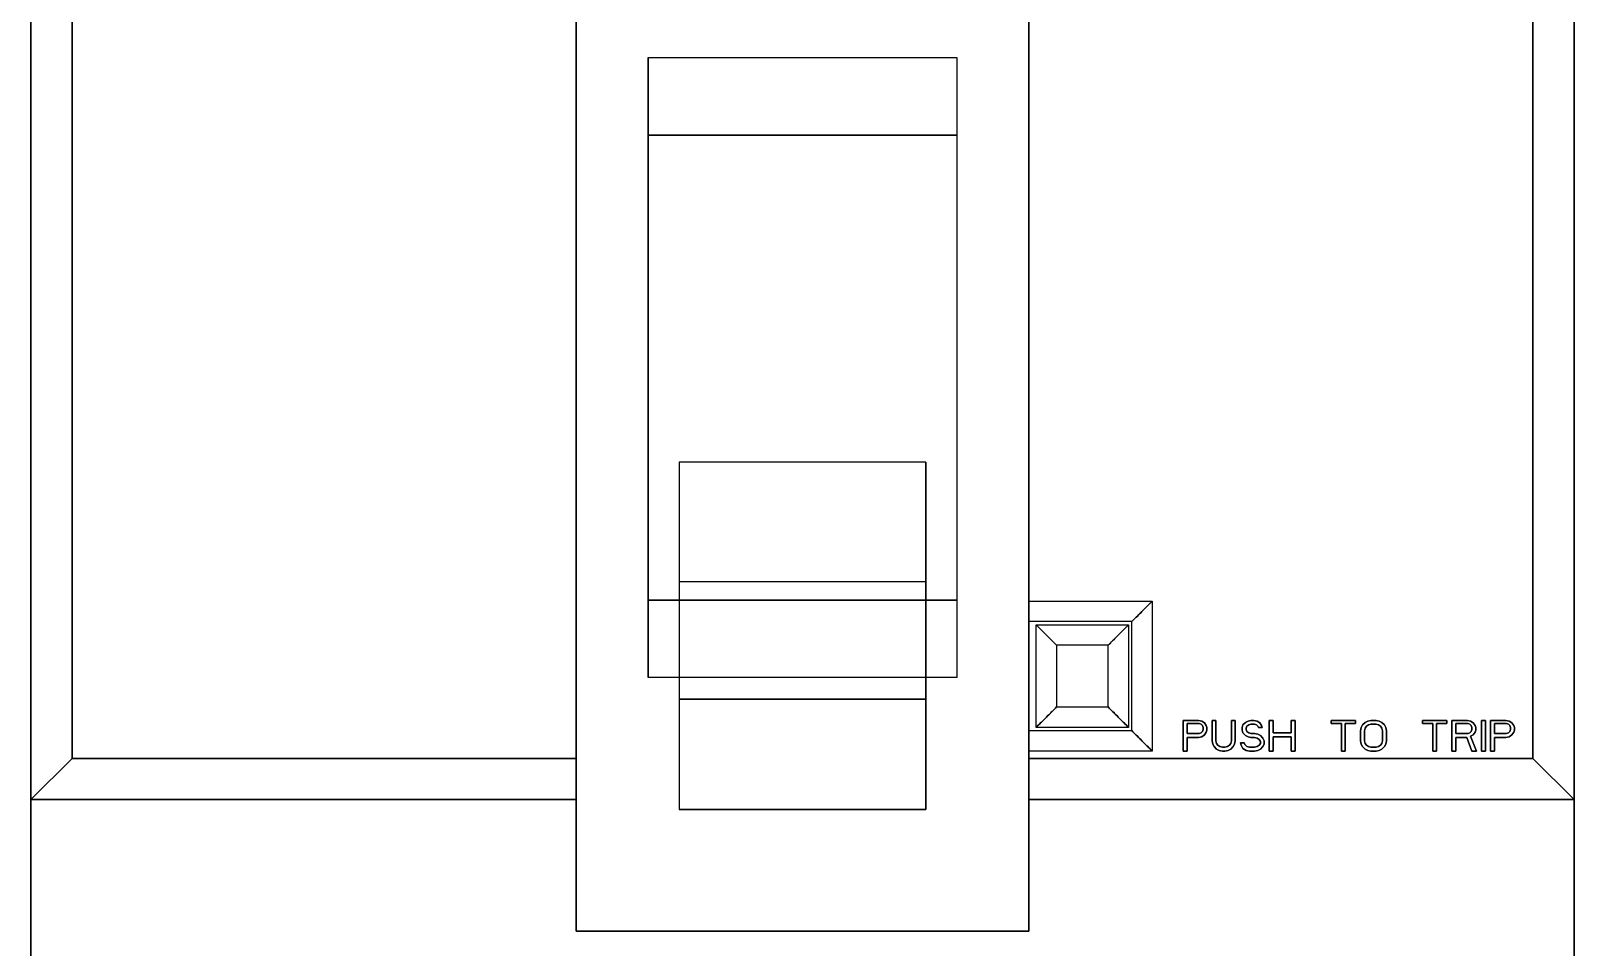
# Model space of a CAD drawing. Header units: inches. Extents: x 0 to 75, y 0 to 130.
# Drawn here: x 0 to 75, y 32.8 to 77.4 of the extents above; entities that cross this region are included whole.
import ezdxf

# ---------------------------------------------------------------- set-up
doc = ezdxf.new("R2010")
doc.units = ezdxf.units.IN

# ---------------------------------------------------------------- blocks, each defined once
blk = doc.blocks.new('ABN53c')
for p, q in [((18597.95, 21649.42), (18597.95, 21733.42)), ((18672.95, 21733.42), (18672.95, 21649.42)), ((18624.45, 21660.02), (18624.45, 21719.42)), ((18624.45, 21719.42), (18624.45, 21660.02)), ((18646.45, 21719.42), (18646.45, 21660.02)), ((18646.45, 21660.02), (18646.45, 21719.42)), ((18597.95, 21716.42), (18597.95, 21666.42)), ((18672.95, 21666.42), (18672.95, 21716.42)), ((18599.95, 21668.42), (18599.95, 21714.42)), ((18599.95, 21714.42), (18599.95, 21668.42)), ((18670.95, 21668.42), (18670.95, 21714.42)), ((18670.95, 21714.42), (18670.95, 21668.42)), ((18627.95, 21672.353), (18627.95, 21702.486)), ((18627.95, 21702.486), (18642.95, 21702.486)), ((18627.95, 21702.486), (18627.95, 21672.353)), ((18627.95, 21702.486), (18642.95, 21702.486)), ((18642.95, 21702.486), (18642.95, 21672.353)), ((18642.95, 21702.486), (18642.95, 21672.353)), ((18642.95, 21698.72), (18627.95, 21698.72)), ((18627.95, 21698.72), (18642.95, 21698.72)), ((18641.45, 21682.821), (18629.45, 21682.821)), ((18629.45, 21682.821), (18629.45, 21671.299)), ((18641.45, 21682.821), (18629.45, 21682.821)), ((18629.45, 21682.821), (18629.45, 21671.299)), ((18641.45, 21671.299), (18641.45, 21682.821)), ((18641.45, 21682.821), (18641.45, 21671.299)), ((18629.45, 21677.022), (18641.45, 21677.022)), ((18629.45, 21677.022), (18641.45, 21677.022)), ((18627.95, 21676.12), (18629.45, 21676.12)), ((18629.45, 21676.12), (18627.95, 21676.12)), ((18629.45, 21676.12), (18641.45, 21676.12)), ((18641.45, 21676.12), (18629.45, 21676.12)), ((18641.45, 21676.12), (18642.95, 21676.12)), ((18642.95, 21676.12), (18641.45, 21676.12)), ((18646.45, 21676.07), (18652.45, 21676.07)), ((18646.45, 21676.07), (18652.45, 21676.07)), ((18652.45, 21676.07), (18652.45, 21668.77)), ((18652.45, 21676.07), (18652.45, 21676.07)), ((18652.45, 21676.07), (18652.45, 21676.07)), ((18652.45, 21676.07), (18652.45, 21676.07)), ((18652.45, 21676.07), (18652.45, 21676.07)), ((18652.45, 21676.07), (18652.45, 21668.77)), ((18651.45, 21675.07), (18646.45, 21675.07)), ((18651.45, 21675.07), (18646.45, 21675.07)), ((18651.45, 21669.77), (18651.45, 21675.07)), ((18651.45, 21669.77), (18651.45, 21675.07)), ((18646.8, 21674.92), (18651.3, 21674.92)), ((18646.8, 21674.92), (18646.8, 21674.92)), ((18646.8, 21674.92), (18651.3, 21674.92)), ((18646.8, 21669.92), (18646.8, 21674.92)), ((18646.8, 21674.92), (18646.8, 21674.92)), ((18646.8, 21669.92), (18646.8, 21674.92)), ((18651.3, 21674.92), (18651.3, 21674.92)), ((18651.3, 21674.92), (18651.3, 21669.92)), ((18651.3, 21674.92), (18651.3, 21674.92)), ((18651.3, 21674.92), (18651.3, 21674.92)), ((18651.3, 21674.92), (18651.3, 21669.92)), ((18650.3, 21673.92), (18647.8, 21673.92)), ((18650.3, 21673.92), (18647.8, 21673.92)), ((18647.8, 21673.92), (18647.8, 21670.92)), ((18647.8, 21673.92), (18647.8, 21670.92)), ((18650.3, 21670.92), (18650.3, 21673.92)), ((18650.3, 21670.92), (18650.3, 21673.92)), ((18629.45, 21672.353), (18627.95, 21672.353)), ((18629.45, 21672.353), (18627.95, 21672.353)), ((18641.45, 21672.353), (18629.45, 21672.353)), ((18641.45, 21672.353), (18629.45, 21672.353)), ((18642.95, 21672.353), (18641.45, 21672.353)), ((18642.95, 21672.353), (18641.45, 21672.353)), ((18629.45, 21671.299), (18629.45, 21665.937)), ((18629.45, 21671.299), (18641.45, 21671.299)), ((18629.45, 21671.299), (18629.45, 21665.937)), ((18641.45, 21671.299), (18629.45, 21671.299)), ((18641.45, 21671.299), (18641.45, 21665.937)), ((18641.45, 21665.937), (18641.45, 21671.299)), ((18647.8, 21670.92), (18650.3, 21670.92)), ((18647.8, 21670.92), (18650.3, 21670.92)), ((18646.45, 21669.77), (18651.45, 21669.77)), ((18646.45, 21669.77), (18651.45, 21669.77)), ((18646.8, 21669.92), (18646.8, 21669.92)), ((18651.3, 21669.92), (18646.8, 21669.92)), ((18646.8, 21669.92), (18646.8, 21669.92)), ((18651.3, 21669.92), (18646.8, 21669.92)), ((18646.8, 21669.92), (18646.8, 21669.92)), ((18651.3, 21669.92), (18651.3, 21669.92)), ((18651.3, 21669.92), (18651.3, 21669.92)), ((18651.3, 21669.92), (18651.3, 21669.92)), ((18651.3, 21669.92), (18651.3, 21669.92)), ((18654.7, 21670.27), (18653.95, 21670.27)), ((18653.95, 21670.27), (18653.95, 21668.77)), ((18653.95, 21670.27), (18654.7, 21670.27)), ((18653.95, 21668.77), (18653.95, 21670.27)), ((18654.137, 21669.631), (18654.137, 21670.11)), ((18654.137, 21670.11), (18654.731, 21670.11)), ((18654.731, 21670.11), (18654.137, 21670.11)), ((18654.137, 21670.11), (18654.137, 21669.631)), ((18654.856, 21670.238), (18654.7, 21670.27)), ((18654.7, 21670.27), (18654.856, 21670.238)), ((18654.731, 21670.11), (18654.825, 21670.078)), ((18654.825, 21670.078), (18654.731, 21670.11)), ((18654.825, 21670.078), (18654.887, 21670.014)), ((18654.887, 21670.014), (18654.825, 21670.078)), ((18654.981, 21670.142), (18654.856, 21670.238)), ((18654.856, 21670.238), (18654.981, 21670.142)), ((18654.887, 21670.014), (18654.919, 21669.919)), ((18654.919, 21669.919), (18654.887, 21670.014)), ((18654.919, 21669.823), (18654.887, 21669.727)), ((18654.887, 21669.727), (18654.919, 21669.823)), ((18654.919, 21669.919), (18654.919, 21669.823)), ((18654.919, 21669.823), (18654.919, 21669.919)), ((18655.075, 21670.014), (18654.981, 21670.142)), ((18654.981, 21670.142), (18655.075, 21670.014)), ((18655.106, 21669.919), (18655.075, 21670.014)), ((18655.075, 21670.014), (18655.106, 21669.919)), ((18655.075, 21669.695), (18655.106, 21669.791)), ((18655.106, 21669.791), (18655.075, 21669.695)), ((18655.106, 21669.791), (18655.106, 21669.919)), ((18655.106, 21669.919), (18655.106, 21669.791)), ((18655.544, 21670.27), (18655.356, 21670.27)), ((18655.356, 21670.27), (18655.356, 21669.28)), ((18655.356, 21669.28), (18655.356, 21670.27)), ((18655.356, 21670.27), (18655.544, 21670.27)), ((18655.544, 21669.28), (18655.544, 21670.27)), ((18655.544, 21670.27), (18655.544, 21669.28)), ((18656.481, 21670.27), (18656.294, 21670.27)), ((18656.294, 21670.27), (18656.294, 21669.28)), ((18656.294, 21669.28), (18656.294, 21670.27)), ((18656.294, 21670.27), (18656.481, 21670.27)), ((18656.481, 21669.28), (18656.481, 21670.27)), ((18656.481, 21670.27), (18656.481, 21669.28)), ((18656.856, 21670.046), (18656.825, 21669.919)), ((18656.825, 21669.919), (18656.856, 21670.046)), ((18656.825, 21669.919), (18656.825, 21669.791)), ((18656.825, 21669.791), (18656.825, 21669.919)), ((18656.825, 21669.791), (18656.856, 21669.663)), ((18656.856, 21669.663), (18656.825, 21669.791)), ((18656.981, 21670.174), (18656.856, 21670.046)), ((18656.856, 21670.046), (18656.981, 21670.174)), ((18657.106, 21670.238), (18656.981, 21670.174)), ((18656.981, 21670.174), (18657.106, 21670.238)), ((18657.012, 21669.887), (18657.044, 21669.982)), ((18657.044, 21669.982), (18657.012, 21669.887)), ((18657.012, 21669.823), (18657.012, 21669.887)), ((18657.012, 21669.887), (18657.012, 21669.823)), ((18657.044, 21669.727), (18657.012, 21669.823)), ((18657.012, 21669.823), (18657.044, 21669.727)), ((18657.044, 21669.982), (18657.137, 21670.046)), ((18657.137, 21670.046), (18657.044, 21669.982)), ((18657.231, 21670.27), (18657.106, 21670.238)), ((18657.106, 21670.238), (18657.231, 21670.27)), ((18657.137, 21670.046), (18657.231, 21670.078)), ((18657.231, 21670.078), (18657.137, 21670.046)), ((18657.387, 21670.27), (18657.231, 21670.27)), ((18657.231, 21670.27), (18657.387, 21670.27)), ((18657.231, 21670.078), (18657.419, 21670.078)), ((18657.419, 21670.078), (18657.231, 21670.078)), ((18657.544, 21670.238), (18657.387, 21670.27)), ((18657.387, 21670.27), (18657.544, 21670.238)), ((18657.419, 21670.078), (18657.512, 21670.046)), ((18657.512, 21670.046), (18657.419, 21670.078)), ((18657.512, 21670.046), (18657.575, 21669.982)), ((18657.575, 21669.982), (18657.512, 21670.046)), ((18657.669, 21670.142), (18657.544, 21670.238)), ((18657.544, 21670.238), (18657.669, 21670.142)), ((18657.575, 21669.982), (18657.606, 21669.919)), ((18657.606, 21669.919), (18657.575, 21669.982)), ((18657.606, 21669.919), (18657.794, 21669.919)), ((18657.794, 21669.919), (18657.606, 21669.919)), ((18657.762, 21670.014), (18657.669, 21670.142)), ((18657.669, 21670.142), (18657.762, 21670.014)), ((18657.794, 21669.919), (18657.762, 21670.014)), ((18657.762, 21670.014), (18657.794, 21669.919)), ((18658.325, 21670.27), (18658.137, 21670.27)), ((18658.137, 21670.27), (18658.137, 21668.77)), ((18658.137, 21668.77), (18658.137, 21670.27)), ((18658.137, 21670.27), (18658.325, 21670.27)), ((18658.325, 21669.663), (18658.325, 21670.27)), ((18658.325, 21670.27), (18658.325, 21669.663)), ((18659.387, 21670.27), (18659.2, 21670.27)), ((18659.2, 21670.27), (18659.2, 21669.663)), ((18659.2, 21669.663), (18659.2, 21670.27)), ((18659.2, 21670.27), (18659.387, 21670.27)), ((18659.387, 21668.77), (18659.387, 21670.27)), ((18659.387, 21670.27), (18659.387, 21668.77)), ((18662.325, 21670.27), (18661.137, 21670.27)), ((18661.137, 21670.27), (18661.137, 21670.11)), ((18661.137, 21670.27), (18662.325, 21670.27)), ((18661.137, 21670.11), (18661.137, 21670.27)), ((18661.137, 21670.11), (18661.637, 21670.11)), ((18661.637, 21670.11), (18661.137, 21670.11)), ((18661.637, 21670.11), (18661.637, 21668.77)), ((18661.637, 21668.77), (18661.637, 21670.11)), ((18661.825, 21668.77), (18661.825, 21670.11)), ((18661.825, 21670.11), (18662.325, 21670.11)), ((18662.325, 21670.11), (18661.825, 21670.11)), ((18661.825, 21670.11), (18661.825, 21668.77)), ((18662.325, 21670.11), (18662.325, 21670.27)), ((18662.325, 21670.27), (18662.325, 21670.11)), ((18662.606, 21669.919), (18662.575, 21669.759)), ((18662.575, 21669.759), (18662.606, 21669.919)), ((18662.575, 21669.759), (18662.575, 21669.28)), ((18662.575, 21669.28), (18662.575, 21669.759)), ((18662.669, 21670.046), (18662.606, 21669.919)), ((18662.606, 21669.919), (18662.669, 21670.046)), ((18662.794, 21670.174), (18662.669, 21670.046)), ((18662.669, 21670.046), (18662.794, 21670.174)), ((18662.762, 21669.759), (18662.794, 21669.887)), ((18662.794, 21669.887), (18662.762, 21669.759)), ((18662.762, 21669.28), (18662.762, 21669.759)), ((18662.762, 21669.759), (18662.762, 21669.28)), ((18662.919, 21670.238), (18662.794, 21670.174)), ((18662.794, 21670.174), (18662.919, 21670.238)), ((18662.794, 21669.887), (18662.856, 21669.982)), ((18662.856, 21669.982), (18662.794, 21669.887)), ((18662.856, 21669.982), (18662.95, 21670.046)), ((18662.95, 21670.046), (18662.856, 21669.982)), ((18663.075, 21670.27), (18662.919, 21670.238)), ((18662.919, 21670.238), (18663.075, 21670.27)), ((18662.95, 21670.046), (18663.075, 21670.078)), ((18663.075, 21670.078), (18662.95, 21670.046)), ((18663.325, 21670.27), (18663.075, 21670.27)), ((18663.075, 21670.27), (18663.325, 21670.27)), ((18663.075, 21670.078), (18663.325, 21670.078)), ((18663.325, 21670.078), (18663.075, 21670.078)), ((18663.481, 21670.238), (18663.325, 21670.27)), ((18663.325, 21670.27), (18663.481, 21670.238)), ((18663.325, 21670.078), (18663.45, 21670.046)), ((18663.45, 21670.046), (18663.325, 21670.078)), ((18663.45, 21670.046), (18663.544, 21669.982)), ((18663.544, 21669.982), (18663.45, 21670.046)), ((18663.606, 21670.174), (18663.481, 21670.238)), ((18663.481, 21670.238), (18663.606, 21670.174)), ((18663.544, 21669.982), (18663.606, 21669.887)), ((18663.606, 21669.887), (18663.544, 21669.982)), ((18663.731, 21670.046), (18663.606, 21670.174)), ((18663.606, 21670.174), (18663.731, 21670.046)), ((18663.606, 21669.887), (18663.637, 21669.759)), ((18663.637, 21669.759), (18663.606, 21669.887)), ((18663.637, 21669.759), (18663.637, 21669.28)), ((18663.637, 21669.28), (18663.637, 21669.759)), ((18663.794, 21669.919), (18663.731, 21670.046)), ((18663.731, 21670.046), (18663.794, 21669.919)), ((18663.825, 21669.759), (18663.794, 21669.919)), ((18663.794, 21669.919), (18663.825, 21669.759)), ((18663.825, 21669.28), (18663.825, 21669.759)), ((18663.825, 21669.759), (18663.825, 21669.28)), ((18666.762, 21670.27), (18665.575, 21670.27)), ((18665.575, 21670.27), (18665.575, 21670.11)), ((18665.575, 21670.27), (18666.762, 21670.27)), ((18665.575, 21670.11), (18665.575, 21670.27)), ((18665.575, 21670.11), (18666.075, 21670.11)), ((18666.075, 21670.11), (18665.575, 21670.11)), ((18666.075, 21670.11), (18666.075, 21668.77)), ((18666.075, 21668.77), (18666.075, 21670.11)), ((18666.262, 21668.77), (18666.262, 21670.11)), ((18666.262, 21670.11), (18666.762, 21670.11)), ((18666.762, 21670.11), (18666.262, 21670.11)), ((18666.262, 21670.11), (18666.262, 21668.77)), ((18666.762, 21670.11), (18666.762, 21670.27)), ((18666.762, 21670.27), (18666.762, 21670.11)), ((18667.762, 21670.27), (18667.012, 21670.27)), ((18667.012, 21670.27), (18667.012, 21668.77)), ((18667.012, 21668.77), (18667.012, 21670.27)), ((18667.012, 21670.27), (18667.762, 21670.27)), ((18667.2, 21669.631), (18667.2, 21670.11)), ((18667.2, 21670.11), (18667.794, 21670.11)), ((18667.794, 21670.11), (18667.2, 21670.11)), ((18667.2, 21670.11), (18667.2, 21669.631)), ((18667.919, 21670.238), (18667.762, 21670.27)), ((18667.762, 21670.27), (18667.919, 21670.238)), ((18667.794, 21670.11), (18667.887, 21670.078)), ((18667.887, 21670.078), (18667.794, 21670.11)), ((18667.887, 21670.078), (18667.95, 21670.014)), ((18667.95, 21670.014), (18667.887, 21670.078)), ((18668.044, 21670.142), (18667.919, 21670.238)), ((18667.919, 21670.238), (18668.044, 21670.142)), ((18667.95, 21670.014), (18667.981, 21669.919)), ((18667.981, 21669.919), (18667.95, 21670.014)), ((18667.981, 21669.823), (18667.95, 21669.727)), ((18667.95, 21669.727), (18667.981, 21669.823)), ((18667.981, 21669.919), (18667.981, 21669.823)), ((18667.981, 21669.823), (18667.981, 21669.919)), ((18668.137, 21670.014), (18668.044, 21670.142)), ((18668.044, 21670.142), (18668.137, 21670.014)), ((18668.169, 21669.919), (18668.137, 21670.014)), ((18668.137, 21670.014), (18668.169, 21669.919)), ((18668.137, 21669.695), (18668.169, 21669.791)), ((18668.169, 21669.791), (18668.137, 21669.695)), ((18668.169, 21669.791), (18668.169, 21669.919)), ((18668.169, 21669.919), (18668.169, 21669.791)), ((18668.637, 21670.27), (18668.45, 21670.27)), ((18668.45, 21670.27), (18668.45, 21668.77)), ((18668.45, 21668.77), (18668.45, 21670.27)), ((18668.45, 21670.27), (18668.637, 21670.27)), ((18668.637, 21668.77), (18668.637, 21670.27)), ((18668.637, 21670.27), (18668.637, 21668.77)), ((18669.637, 21670.27), (18668.887, 21670.27)), ((18668.887, 21670.27), (18668.887, 21668.77)), ((18668.887, 21668.77), (18668.887, 21670.27)), ((18668.887, 21670.27), (18669.637, 21670.27)), ((18669.075, 21669.631), (18669.075, 21670.11)), ((18669.075, 21670.11), (18669.669, 21670.11)), ((18669.669, 21670.11), (18669.075, 21670.11)), ((18669.075, 21670.11), (18669.075, 21669.631)), ((18669.794, 21670.238), (18669.637, 21670.27)), ((18669.637, 21670.27), (18669.794, 21670.238)), ((18669.669, 21670.11), (18669.762, 21670.078)), ((18669.762, 21670.078), (18669.669, 21670.11)), ((18669.762, 21670.078), (18669.825, 21670.014)), ((18669.825, 21670.014), (18669.762, 21670.078)), ((18669.919, 21670.142), (18669.794, 21670.238)), ((18669.794, 21670.238), (18669.919, 21670.142)), ((18669.825, 21670.014), (18669.856, 21669.919)), ((18669.856, 21669.919), (18669.825, 21670.014)), ((18669.856, 21669.823), (18669.825, 21669.727)), ((18669.825, 21669.727), (18669.856, 21669.823)), ((18669.856, 21669.919), (18669.856, 21669.823)), ((18669.856, 21669.823), (18669.856, 21669.919)), ((18670.012, 21670.014), (18669.919, 21670.142)), ((18669.919, 21670.142), (18670.012, 21670.014)), ((18670.044, 21669.919), (18670.012, 21670.014)), ((18670.012, 21670.014), (18670.044, 21669.919)), ((18670.012, 21669.695), (18670.044, 21669.791)), ((18670.044, 21669.791), (18670.012, 21669.695)), ((18670.044, 21669.791), (18670.044, 21669.919)), ((18670.044, 21669.919), (18670.044, 21669.791)), ((18654.731, 21669.631), (18654.137, 21669.631)), ((18654.137, 21669.631), (18654.731, 21669.631)), ((18654.137, 21668.77), (18654.137, 21669.44)), ((18654.137, 21669.44), (18654.7, 21669.44)), ((18654.137, 21669.44), (18654.137, 21668.77)), ((18654.7, 21669.44), (18654.137, 21669.44)), ((18654.7, 21669.44), (18654.856, 21669.472)), ((18654.856, 21669.472), (18654.7, 21669.44)), ((18654.825, 21669.663), (18654.731, 21669.631)), ((18654.731, 21669.631), (18654.825, 21669.663)), ((18654.887, 21669.727), (18654.825, 21669.663)), ((18654.825, 21669.663), (18654.887, 21669.727)), ((18654.856, 21669.472), (18654.981, 21669.568)), ((18654.981, 21669.568), (18654.856, 21669.472)), ((18654.981, 21669.568), (18655.075, 21669.695)), ((18655.075, 21669.695), (18654.981, 21669.568)), ((18655.356, 21669.28), (18655.387, 21669.121)), ((18655.387, 21669.121), (18655.356, 21669.28)), ((18655.387, 21669.121), (18655.45, 21668.993)), ((18655.45, 21668.993), (18655.387, 21669.121)), ((18655.575, 21669.153), (18655.544, 21669.28)), ((18655.544, 21669.28), (18655.575, 21669.153)), ((18655.637, 21669.057), (18655.575, 21669.153)), ((18655.575, 21669.153), (18655.637, 21669.057)), ((18655.731, 21668.993), (18655.637, 21669.057)), ((18655.637, 21669.057), (18655.731, 21668.993)), ((18656.2, 21669.057), (18656.106, 21668.993)), ((18656.106, 21668.993), (18656.2, 21669.057)), ((18656.262, 21669.153), (18656.2, 21669.057)), ((18656.2, 21669.057), (18656.262, 21669.153)), ((18656.294, 21669.28), (18656.262, 21669.153)), ((18656.262, 21669.153), (18656.294, 21669.28)), ((18656.387, 21668.993), (18656.45, 21669.121)), ((18656.45, 21669.121), (18656.387, 21668.993)), ((18656.45, 21669.121), (18656.481, 21669.28)), ((18656.481, 21669.28), (18656.45, 21669.121)), ((18656.919, 21669.185), (18656.731, 21669.185)), ((18656.731, 21669.185), (18656.762, 21669.057)), ((18656.762, 21669.057), (18656.731, 21669.185)), ((18656.731, 21669.185), (18656.919, 21669.185)), ((18656.762, 21669.057), (18656.856, 21668.897)), ((18656.856, 21668.897), (18656.762, 21669.057)), ((18656.856, 21669.663), (18656.981, 21669.536)), ((18656.981, 21669.536), (18656.856, 21669.663)), ((18656.95, 21669.089), (18656.919, 21669.185)), ((18656.919, 21669.185), (18656.95, 21669.089)), ((18657.044, 21668.993), (18656.95, 21669.089)), ((18656.95, 21669.089), (18657.044, 21668.993)), ((18656.981, 21669.536), (18657.106, 21669.472)), ((18657.106, 21669.472), (18656.981, 21669.536)), ((18657.137, 21669.663), (18657.044, 21669.727)), ((18657.044, 21669.727), (18657.137, 21669.663)), ((18657.106, 21669.472), (18657.231, 21669.44)), ((18657.231, 21669.44), (18657.106, 21669.472)), ((18657.231, 21669.631), (18657.137, 21669.663)), ((18657.137, 21669.663), (18657.231, 21669.631)), ((18657.419, 21669.631), (18657.231, 21669.631)), ((18657.231, 21669.631), (18657.419, 21669.631)), ((18657.231, 21669.44), (18657.419, 21669.44)), ((18657.419, 21669.44), (18657.231, 21669.44)), ((18657.575, 21669.599), (18657.419, 21669.631)), ((18657.419, 21669.631), (18657.575, 21669.599)), ((18657.419, 21669.44), (18657.544, 21669.408)), ((18657.544, 21669.408), (18657.419, 21669.44)), ((18657.544, 21669.408), (18657.637, 21669.344)), ((18657.637, 21669.344), (18657.544, 21669.408)), ((18657.637, 21669.057), (18657.544, 21668.993)), ((18657.544, 21668.993), (18657.637, 21669.057)), ((18657.7, 21669.536), (18657.575, 21669.599)), ((18657.575, 21669.599), (18657.7, 21669.536)), ((18657.637, 21669.344), (18657.7, 21669.248)), ((18657.7, 21669.248), (18657.637, 21669.344)), ((18657.7, 21669.153), (18657.637, 21669.057)), ((18657.637, 21669.057), (18657.7, 21669.153)), ((18657.825, 21669.408), (18657.7, 21669.536)), ((18657.7, 21669.536), (18657.825, 21669.408)), ((18657.7, 21669.248), (18657.7, 21669.153)), ((18657.7, 21669.153), (18657.7, 21669.248)), ((18657.887, 21669.28), (18657.825, 21669.408)), ((18657.825, 21669.408), (18657.887, 21669.28)), ((18657.825, 21668.993), (18657.887, 21669.121)), ((18657.887, 21669.121), (18657.825, 21668.993)), ((18657.887, 21669.121), (18657.887, 21669.28)), ((18657.887, 21669.28), (18657.887, 21669.121)), ((18659.2, 21669.663), (18658.325, 21669.663)), ((18658.325, 21669.663), (18659.2, 21669.663)), ((18658.325, 21668.77), (18658.325, 21669.472)), ((18658.325, 21669.472), (18659.2, 21669.472)), ((18658.325, 21669.472), (18658.325, 21668.77)), ((18659.2, 21669.472), (18658.325, 21669.472)), ((18659.2, 21669.472), (18659.2, 21668.77)), ((18659.2, 21668.77), (18659.2, 21669.472)), ((18662.575, 21669.28), (18662.606, 21669.121)), ((18662.606, 21669.121), (18662.575, 21669.28)), ((18662.606, 21669.121), (18662.669, 21668.993)), ((18662.669, 21668.993), (18662.606, 21669.121)), ((18662.794, 21669.153), (18662.762, 21669.28)), ((18662.762, 21669.28), (18662.794, 21669.153)), ((18662.856, 21669.057), (18662.794, 21669.153)), ((18662.794, 21669.153), (18662.856, 21669.057)), ((18662.95, 21668.993), (18662.856, 21669.057)), ((18662.856, 21669.057), (18662.95, 21668.993)), ((18663.544, 21669.057), (18663.45, 21668.993)), ((18663.45, 21668.993), (18663.544, 21669.057)), ((18663.606, 21669.153), (18663.544, 21669.057)), ((18663.544, 21669.057), (18663.606, 21669.153)), ((18663.637, 21669.28), (18663.606, 21669.153)), ((18663.606, 21669.153), (18663.637, 21669.28)), ((18663.731, 21668.993), (18663.794, 21669.121)), ((18663.794, 21669.121), (18663.731, 21668.993)), ((18663.794, 21669.121), (18663.825, 21669.28)), ((18663.825, 21669.28), (18663.794, 21669.121)), ((18667.794, 21669.631), (18667.2, 21669.631)), ((18667.2, 21669.631), (18667.794, 21669.631)), ((18667.2, 21669.44), (18667.731, 21669.44)), ((18667.2, 21668.77), (18667.2, 21669.44)), ((18667.731, 21669.44), (18667.2, 21669.44)), ((18667.2, 21669.44), (18667.2, 21668.77)), ((18667.731, 21669.44), (18667.981, 21668.77)), ((18667.981, 21668.77), (18667.731, 21669.44)), ((18667.887, 21669.663), (18667.794, 21669.631)), ((18667.794, 21669.631), (18667.887, 21669.663)), ((18667.95, 21669.727), (18667.887, 21669.663)), ((18667.887, 21669.663), (18667.95, 21669.727)), ((18667.919, 21669.504), (18668.044, 21669.568)), ((18668.044, 21669.568), (18667.919, 21669.504)), ((18668.2, 21668.77), (18667.919, 21669.504)), ((18667.919, 21669.504), (18668.2, 21668.77)), ((18668.044, 21669.568), (18668.137, 21669.695)), ((18668.137, 21669.695), (18668.044, 21669.568)), ((18669.669, 21669.631), (18669.075, 21669.631)), ((18669.075, 21669.631), (18669.669, 21669.631)), ((18669.075, 21668.77), (18669.075, 21669.44)), ((18669.075, 21669.44), (18669.637, 21669.44)), ((18669.637, 21669.44), (18669.075, 21669.44)), ((18669.075, 21669.44), (18669.075, 21668.77)), ((18669.637, 21669.44), (18669.794, 21669.472)), ((18669.794, 21669.472), (18669.637, 21669.44)), ((18669.762, 21669.663), (18669.669, 21669.631)), ((18669.669, 21669.631), (18669.762, 21669.663)), ((18669.825, 21669.727), (18669.762, 21669.663)), ((18669.762, 21669.663), (18669.825, 21669.727)), ((18669.794, 21669.472), (18669.919, 21669.568)), ((18669.919, 21669.568), (18669.794, 21669.472)), ((18669.919, 21669.568), (18670.012, 21669.695)), ((18670.012, 21669.695), (18669.919, 21669.568)), ((18597.95, 21666.42), (18599.95, 21668.42)), ((18599.95, 21668.42), (18597.95, 21666.42)), ((18599.95, 21668.42), (18624.45, 21668.42)), ((18624.45, 21668.42), (18599.95, 21668.42)), ((18652.45, 21668.77), (18646.45, 21668.77)), ((18652.45, 21668.77), (18646.45, 21668.77)), ((18646.45, 21668.42), (18670.95, 21668.42)), ((18670.95, 21668.42), (18646.45, 21668.42)), ((18652.45, 21668.77), (18652.45, 21668.77)), ((18652.45, 21668.77), (18652.45, 21668.77)), ((18652.45, 21668.77), (18652.45, 21668.77)), ((18652.45, 21668.77), (18652.45, 21668.77)), ((18653.95, 21668.77), (18654.137, 21668.77)), ((18654.137, 21668.77), (18653.95, 21668.77)), ((18655.45, 21668.993), (18655.575, 21668.865)), ((18655.575, 21668.865), (18655.45, 21668.993)), ((18655.575, 21668.865), (18655.7, 21668.802)), ((18655.7, 21668.802), (18655.575, 21668.865)), ((18655.7, 21668.802), (18655.856, 21668.77)), ((18655.856, 21668.77), (18655.7, 21668.802)), ((18655.856, 21668.961), (18655.731, 21668.993)), ((18655.731, 21668.993), (18655.856, 21668.961)), ((18655.981, 21668.961), (18655.856, 21668.961)), ((18655.856, 21668.961), (18655.981, 21668.961)), ((18655.856, 21668.77), (18655.981, 21668.77)), ((18655.981, 21668.77), (18655.856, 21668.77)), ((18656.106, 21668.993), (18655.981, 21668.961)), ((18655.981, 21668.961), (18656.106, 21668.993)), ((18655.981, 21668.77), (18656.137, 21668.802)), ((18656.137, 21668.802), (18655.981, 21668.77)), ((18656.137, 21668.802), (18656.262, 21668.865)), ((18656.262, 21668.865), (18656.137, 21668.802)), ((18656.262, 21668.865), (18656.387, 21668.993)), ((18656.387, 21668.993), (18656.262, 21668.865)), ((18656.856, 21668.897), (18657.012, 21668.802)), ((18657.012, 21668.802), (18656.856, 21668.897)), ((18657.012, 21668.802), (18657.169, 21668.77)), ((18657.169, 21668.77), (18657.012, 21668.802)), ((18657.169, 21668.961), (18657.044, 21668.993)), ((18657.044, 21668.993), (18657.169, 21668.961)), ((18657.419, 21668.961), (18657.169, 21668.961)), ((18657.169, 21668.961), (18657.419, 21668.961)), ((18657.169, 21668.77), (18657.419, 21668.77)), ((18657.419, 21668.77), (18657.169, 21668.77)), ((18657.544, 21668.993), (18657.419, 21668.961)), ((18657.419, 21668.961), (18657.544, 21668.993)), ((18657.419, 21668.77), (18657.575, 21668.802)), ((18657.575, 21668.802), (18657.419, 21668.77)), ((18657.575, 21668.802), (18657.7, 21668.865)), ((18657.7, 21668.865), (18657.575, 21668.802)), ((18657.7, 21668.865), (18657.825, 21668.993)), ((18657.825, 21668.993), (18657.7, 21668.865)), ((18658.137, 21668.77), (18658.325, 21668.77)), ((18658.325, 21668.77), (18658.137, 21668.77)), ((18659.2, 21668.77), (18659.387, 21668.77)), ((18659.387, 21668.77), (18659.2, 21668.77)), ((18661.637, 21668.77), (18661.825, 21668.77)), ((18661.825, 21668.77), (18661.637, 21668.77)), ((18662.669, 21668.993), (18662.794, 21668.865)), ((18662.794, 21668.865), (18662.669, 21668.993)), ((18662.794, 21668.865), (18662.919, 21668.802)), ((18662.919, 21668.802), (18662.794, 21668.865)), ((18662.919, 21668.802), (18663.075, 21668.77)), ((18663.075, 21668.77), (18662.919, 21668.802)), ((18663.075, 21668.961), (18662.95, 21668.993)), ((18662.95, 21668.993), (18663.075, 21668.961)), ((18663.325, 21668.961), (18663.075, 21668.961)), ((18663.075, 21668.961), (18663.325, 21668.961)), ((18663.075, 21668.77), (18663.325, 21668.77)), ((18663.325, 21668.77), (18663.075, 21668.77)), ((18663.45, 21668.993), (18663.325, 21668.961)), ((18663.325, 21668.961), (18663.45, 21668.993)), ((18663.325, 21668.77), (18663.481, 21668.802)), ((18663.481, 21668.802), (18663.325, 21668.77)), ((18663.481, 21668.802), (18663.606, 21668.865)), ((18663.606, 21668.865), (18663.481, 21668.802)), ((18663.606, 21668.865), (18663.731, 21668.993)), ((18663.731, 21668.993), (18663.606, 21668.865)), ((18666.075, 21668.77), (18666.262, 21668.77)), ((18666.262, 21668.77), (18666.075, 21668.77)), ((18667.012, 21668.77), (18667.2, 21668.77)), ((18667.2, 21668.77), (18667.012, 21668.77)), ((18667.981, 21668.77), (18668.2, 21668.77)), ((18668.2, 21668.77), (18667.981, 21668.77)), ((18668.45, 21668.77), (18668.637, 21668.77)), ((18668.637, 21668.77), (18668.45, 21668.77)), ((18668.887, 21668.77), (18669.075, 21668.77)), ((18669.075, 21668.77), (18668.887, 21668.77)), ((18672.95, 21666.42), (18670.95, 21668.42)), ((18670.95, 21668.42), (18672.95, 21666.42)), ((18624.45, 21666.42), (18597.95, 21666.42)), ((18597.95, 21666.42), (18597.95, 21649.42)), ((18597.95, 21666.42), (18624.45, 21666.42)), ((18672.95, 21666.42), (18646.45, 21666.42)), ((18646.45, 21666.42), (18672.95, 21666.42)), ((18672.95, 21649.42), (18672.95, 21666.42)), ((18641.45, 21665.937), (18629.45, 21665.937)), ((18629.45, 21665.937), (18641.45, 21665.937)), ((18646.45, 21660.02), (18624.45, 21660.02)), ((18624.45, 21660.02), (18646.45, 21660.02))]:
    blk.add_line(p, q)
for points, knots in [([(18652.45, 21676.07), (18652.451, 21676.07), (18652.374, 21675.994), (18652.267, 21675.887), (18652.214, 21675.834), (18652.154, 21675.774), (18652.09, 21675.71), (18652.025, 21675.645), (18651.956, 21675.576), (18651.885, 21675.505), (18651.814, 21675.434), (18651.741, 21675.361), (18651.667, 21675.287), (18651.595, 21675.215), (18651.522, 21675.143), (18651.45, 21675.07)], [0, 0, 0, 0, 0.3386829, 0.3386829, 0.3386829, 0.5042393, 0.5042393, 0.5042393, 0.6712076, 0.6712076, 0.6712076, 0.8379441, 0.8379441, 0.8379441, 1, 1, 1, 1]), ([(18651.45, 21675.07), (18651.523, 21675.142), (18651.595, 21675.215), (18651.667, 21675.287), (18651.741, 21675.361), (18651.814, 21675.434), (18651.885, 21675.505), (18651.956, 21675.576), (18652.025, 21675.645), (18652.09, 21675.71), (18652.154, 21675.774), (18652.214, 21675.834), (18652.267, 21675.887), (18652.319, 21675.939), (18652.365, 21675.984), (18652.397, 21676.017), (18652.431, 21676.051), (18652.45, 21676.07), (18652.45, 21676.07)], [0, 0, 0, 0, 0.162056, 0.162056, 0.162056, 0.328792, 0.328792, 0.328792, 0.495761, 0.495761, 0.495761, 0.661317, 0.661317, 0.661317, 0.826884, 0.826884, 0.826884, 1, 1, 1, 1]), ([(18647.8, 21673.92), (18647.652, 21674.067), (18647.504, 21674.215), (18647.364, 21674.355), (18647.293, 21674.426), (18647.225, 21674.495), (18647.16, 21674.56), (18647.096, 21674.624), (18647.036, 21674.684), (18646.983, 21674.737), (18646.875, 21674.844), (18646.799, 21674.92), (18646.8, 21674.92)], [0, 0, 0, 0, 0.328792, 0.328792, 0.328792, 0.495761, 0.495761, 0.495761, 0.661317, 0.661317, 0.661317, 1, 1, 1, 1]), ([(18646.8, 21674.92), (18646.8, 21674.921), (18646.875, 21674.844), (18646.983, 21674.737), (18647.036, 21674.684), (18647.096, 21674.624), (18647.16, 21674.56), (18647.224, 21674.495), (18647.293, 21674.426), (18647.364, 21674.355), (18647.435, 21674.284), (18647.508, 21674.211), (18647.582, 21674.137), (18647.654, 21674.065), (18647.727, 21673.992), (18647.8, 21673.92)], [0, 0, 0, 0, 0.3386829, 0.3386829, 0.3386829, 0.5042393, 0.5042393, 0.5042393, 0.6712076, 0.6712076, 0.6712076, 0.8379441, 0.8379441, 0.8379441, 1, 1, 1, 1]), ([(18651.3, 21674.92), (18651.301, 21674.92), (18651.224, 21674.844), (18651.117, 21674.737), (18651.064, 21674.684), (18651.004, 21674.624), (18650.94, 21674.56), (18650.875, 21674.495), (18650.806, 21674.426), (18650.735, 21674.355), (18650.664, 21674.284), (18650.591, 21674.211), (18650.517, 21674.137), (18650.445, 21674.065), (18650.372, 21673.993), (18650.3, 21673.92)], [0, 0, 0, 0, 0.3386829, 0.3386829, 0.3386829, 0.5042393, 0.5042393, 0.5042393, 0.6712076, 0.6712076, 0.6712076, 0.8379441, 0.8379441, 0.8379441, 1, 1, 1, 1]), ([(18650.3, 21673.92), (18650.448, 21674.067), (18650.595, 21674.215), (18650.735, 21674.355), (18650.806, 21674.426), (18650.875, 21674.495), (18650.94, 21674.56), (18651.004, 21674.624), (18651.064, 21674.684), (18651.117, 21674.737), (18651.169, 21674.789), (18651.215, 21674.834), (18651.247, 21674.867), (18651.281, 21674.901), (18651.3, 21674.92), (18651.3, 21674.92)], [0, 0, 0, 0, 0.328792, 0.328792, 0.328792, 0.495761, 0.495761, 0.495761, 0.661317, 0.661317, 0.661317, 0.826884, 0.826884, 0.826884, 1, 1, 1, 1]), ([(18646.8, 21669.92), (18646.799, 21669.92), (18646.875, 21669.995), (18646.983, 21670.103), (18647.036, 21670.156), (18647.096, 21670.216), (18647.16, 21670.28), (18647.225, 21670.344), (18647.293, 21670.413), (18647.364, 21670.484), (18647.435, 21670.555), (18647.508, 21670.628), (18647.582, 21670.702), (18647.654, 21670.774), (18647.727, 21670.847), (18647.8, 21670.92)], [0, 0, 0, 0, 0.3386829, 0.3386829, 0.3386829, 0.5042393, 0.5042393, 0.5042393, 0.6712076, 0.6712076, 0.6712076, 0.8379441, 0.8379441, 0.8379441, 1, 1, 1, 1]), ([(18647.8, 21670.92), (18647.652, 21670.772), (18647.504, 21670.624), (18647.364, 21670.484), (18647.293, 21670.413), (18647.224, 21670.344), (18647.16, 21670.28), (18647.096, 21670.216), (18647.036, 21670.155), (18646.983, 21670.103), (18646.93, 21670.05), (18646.885, 21670.005), (18646.853, 21669.973), (18646.819, 21669.939), (18646.8, 21669.919), (18646.8, 21669.92)], [0, 0, 0, 0, 0.328792, 0.328792, 0.328792, 0.495761, 0.495761, 0.495761, 0.661317, 0.661317, 0.661317, 0.826884, 0.826884, 0.826884, 1, 1, 1, 1]), ([(18651.3, 21669.92), (18651.3, 21669.919), (18651.225, 21669.995), (18651.117, 21670.103), (18651.064, 21670.155), (18651.004, 21670.216), (18650.94, 21670.28), (18650.875, 21670.344), (18650.806, 21670.413), (18650.735, 21670.484), (18650.664, 21670.555), (18650.591, 21670.628), (18650.517, 21670.702), (18650.445, 21670.774), (18650.373, 21670.847), (18650.3, 21670.92)], [0, 0, 0, 0, 0.3386829, 0.3386829, 0.3386829, 0.5042393, 0.5042393, 0.5042393, 0.6712076, 0.6712076, 0.6712076, 0.8379441, 0.8379441, 0.8379441, 1, 1, 1, 1]), ([(18650.3, 21670.92), (18650.372, 21670.847), (18650.445, 21670.774), (18650.517, 21670.702), (18650.591, 21670.628), (18650.664, 21670.555), (18650.735, 21670.484), (18650.806, 21670.413), (18650.875, 21670.344), (18650.94, 21670.28), (18651.004, 21670.216), (18651.064, 21670.156), (18651.117, 21670.103), (18651.224, 21669.995), (18651.301, 21669.92), (18651.3, 21669.92)], [0, 0, 0, 0, 0.162056, 0.162056, 0.162056, 0.328792, 0.328792, 0.328792, 0.495761, 0.495761, 0.495761, 0.661317, 0.661317, 0.661317, 1, 1, 1, 1]), ([(18652.45, 21668.77), (18652.45, 21668.769), (18652.375, 21668.845), (18652.267, 21668.953), (18652.214, 21669.005), (18652.154, 21669.066), (18652.09, 21669.13), (18652.025, 21669.194), (18651.956, 21669.263), (18651.885, 21669.334), (18651.814, 21669.405), (18651.741, 21669.478), (18651.667, 21669.552), (18651.595, 21669.624), (18651.523, 21669.697), (18651.45, 21669.77)], [0, 0, 0, 0, 0.3386829, 0.3386829, 0.3386829, 0.5042393, 0.5042393, 0.5042393, 0.6712076, 0.6712076, 0.6712076, 0.8379441, 0.8379441, 0.8379441, 1, 1, 1, 1]), ([(18651.45, 21669.77), (18651.522, 21669.697), (18651.595, 21669.624), (18651.667, 21669.552), (18651.741, 21669.478), (18651.814, 21669.405), (18651.885, 21669.334), (18651.956, 21669.263), (18652.025, 21669.194), (18652.09, 21669.13), (18652.154, 21669.066), (18652.214, 21669.006), (18652.267, 21668.953), (18652.319, 21668.9), (18652.365, 21668.855), (18652.397, 21668.823), (18652.431, 21668.789), (18652.45, 21668.77), (18652.45, 21668.77)], [0, 0, 0, 0, 0.162056, 0.162056, 0.162056, 0.328792, 0.328792, 0.328792, 0.495761, 0.495761, 0.495761, 0.661317, 0.661317, 0.661317, 0.826884, 0.826884, 0.826884, 1, 1, 1, 1])]:
    blk.add_open_spline(points, degree=3, knots=knots)

msp = doc.modelspace()

# ---------------------------------------------------------------- block references
msp.add_blockref('ABN53c', (-18597.95, -21626.42))

doc.saveas('drawing.dxf')
